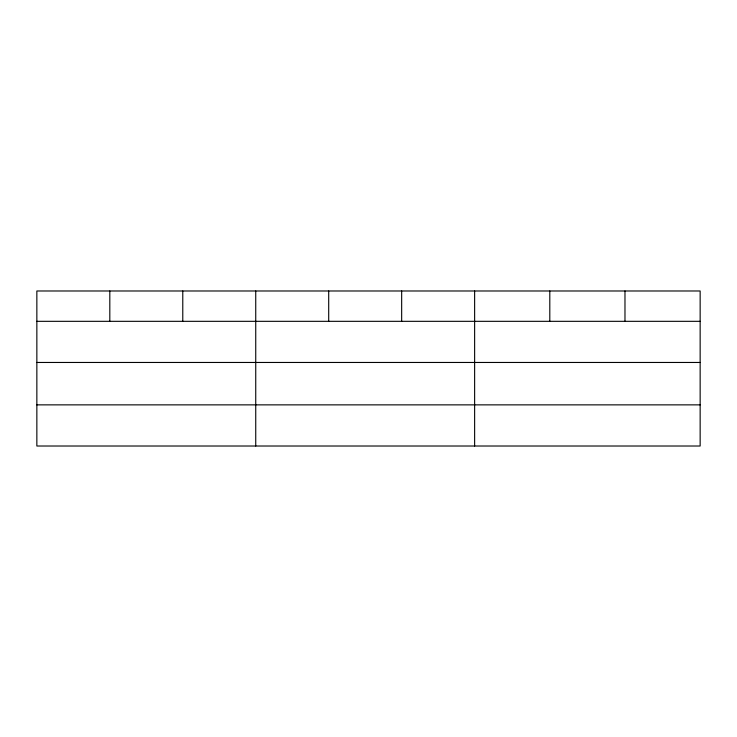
<?xml version="1.0" encoding="UTF-8"?>
<svg xmlns="http://www.w3.org/2000/svg" width="737" height="737" viewBox="0 0 737 737"><rect width="100%" height="100%" fill="white"/><g stroke="black" fill="none" stroke-linecap="round" stroke-linejoin="round"><path stroke-width="1.11" d="M700.15 362.466L700.15 290.986L36.85 290.986L36.85 446.014L700.15 446.014L700.15 362.466L36.85 362.466M36.85 321.323L700.15 321.323M36.85 404.862L700.15 404.862M624.976 290.986L624.976 321.323M549.802 290.986L549.802 321.323M474.628 290.986L474.628 446.014M401.665 290.986L401.665 321.323M328.702 290.986L328.702 321.323M255.739 290.986L255.739 446.014M182.776 290.986L182.776 321.323M109.813 290.986L109.813 321.323"/></g></svg>
